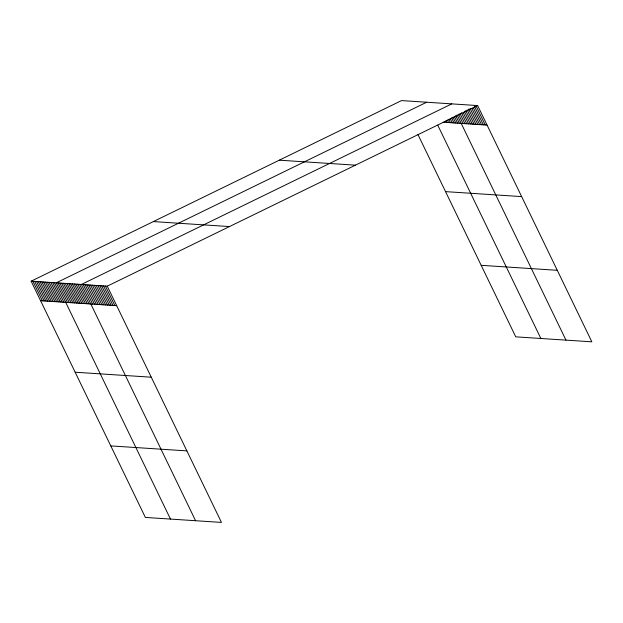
<?xml version="1.0" encoding="UTF-8"?>
<svg xmlns="http://www.w3.org/2000/svg" width="623" height="623" viewBox="0 0 623 623"><rect width="100%" height="100%" fill="white"/><g stroke="black" fill="none" stroke-linecap="round" stroke-linejoin="round"><path stroke-width="0.93" d="M31.15 281.175L107.249 286.159L221.461 522.417L145.361 517.425L31.15 281.175L401.539 100.583L477.639 105.575L591.85 341.825L515.751 336.841L417.971 134.584M426.654 102.234L56.265 282.819L170.468 519.076M451.768 103.877L81.379 284.47L195.583 520.719M107.249 286.159L477.639 105.575M443.265 122.225L487.077 125.091M279.314 160.181L355.414 165.165M445.554 191.627L521.653 196.611M153.383 221.586L229.482 226.57M481.174 265.32L557.274 270.304M40.588 300.699L116.688 305.683M75.157 372.219L151.264 377.203M110.785 445.904L186.884 450.888M476.206 106.299L485.231 124.974M474.352 106.183L483.378 124.849M473.324 107.756L481.532 124.732M471.891 108.48L479.687 124.608M470.046 108.363L477.841 124.483M468.605 109.087L475.988 124.366M467.164 109.819L474.142 124.242M465.731 110.544L472.296 124.125M464.291 111.276L470.443 124M463.263 112.849L468.597 123.884M461.417 112.724L466.752 123.759M459.976 113.456L464.898 123.642M458.536 114.18L463.053 123.518M457.103 114.912L565.972 340.127M455.717 115.644L459.408 123.276M454.331 116.376L457.617 123.159M452.952 117.101L455.826 123.043M451.566 117.833L454.027 122.926M450.18 118.565L452.236 122.809M448.801 119.297L450.437 122.692M447.415 120.029L448.646 122.575M446.029 120.761L446.855 122.458M437.735 125.161L540.865 338.484M105.404 286.043L114.842 305.558M103.558 285.918L112.989 305.441M101.705 285.801L111.143 305.317M99.859 285.677L109.298 305.2M98.013 285.56L107.444 305.075M96.16 285.435L105.599 304.959M94.314 285.318L103.753 304.834M92.469 285.194L101.899 304.717M90.615 285.069L100.054 304.592M88.77 284.952L98.208 304.468M86.924 284.828L96.355 304.351M85.071 284.711L94.509 304.226M83.225 284.586L92.663 304.11M79.58 284.353L89.019 303.868M77.789 284.228L87.228 303.751M75.998 284.111L85.429 303.635M74.199 283.995L83.638 303.518M72.408 283.878L81.847 303.401M70.617 283.761L80.048 303.284M68.818 283.644L78.257 303.167M67.027 283.527L76.465 303.051M65.236 283.41L74.667 302.926M63.437 283.294L72.875 302.809M61.646 283.177L71.084 302.692M59.855 283.06L69.285 302.576M58.056 282.943L67.494 302.459M54.474 282.702L63.904 302.225M52.675 282.585L62.113 302.108M50.884 282.468L60.322 301.991M49.085 282.351L58.523 301.875M47.293 282.235L56.732 301.758M45.502 282.118L54.933 301.633M43.703 282.001L53.142 301.516M41.912 281.884L51.351 301.4M40.121 281.767L49.552 301.283M38.322 281.651L47.761 301.166M36.531 281.526L45.97 301.049M34.74 281.409L44.171 300.932M32.941 281.292L42.38 300.816"/></g></svg>
